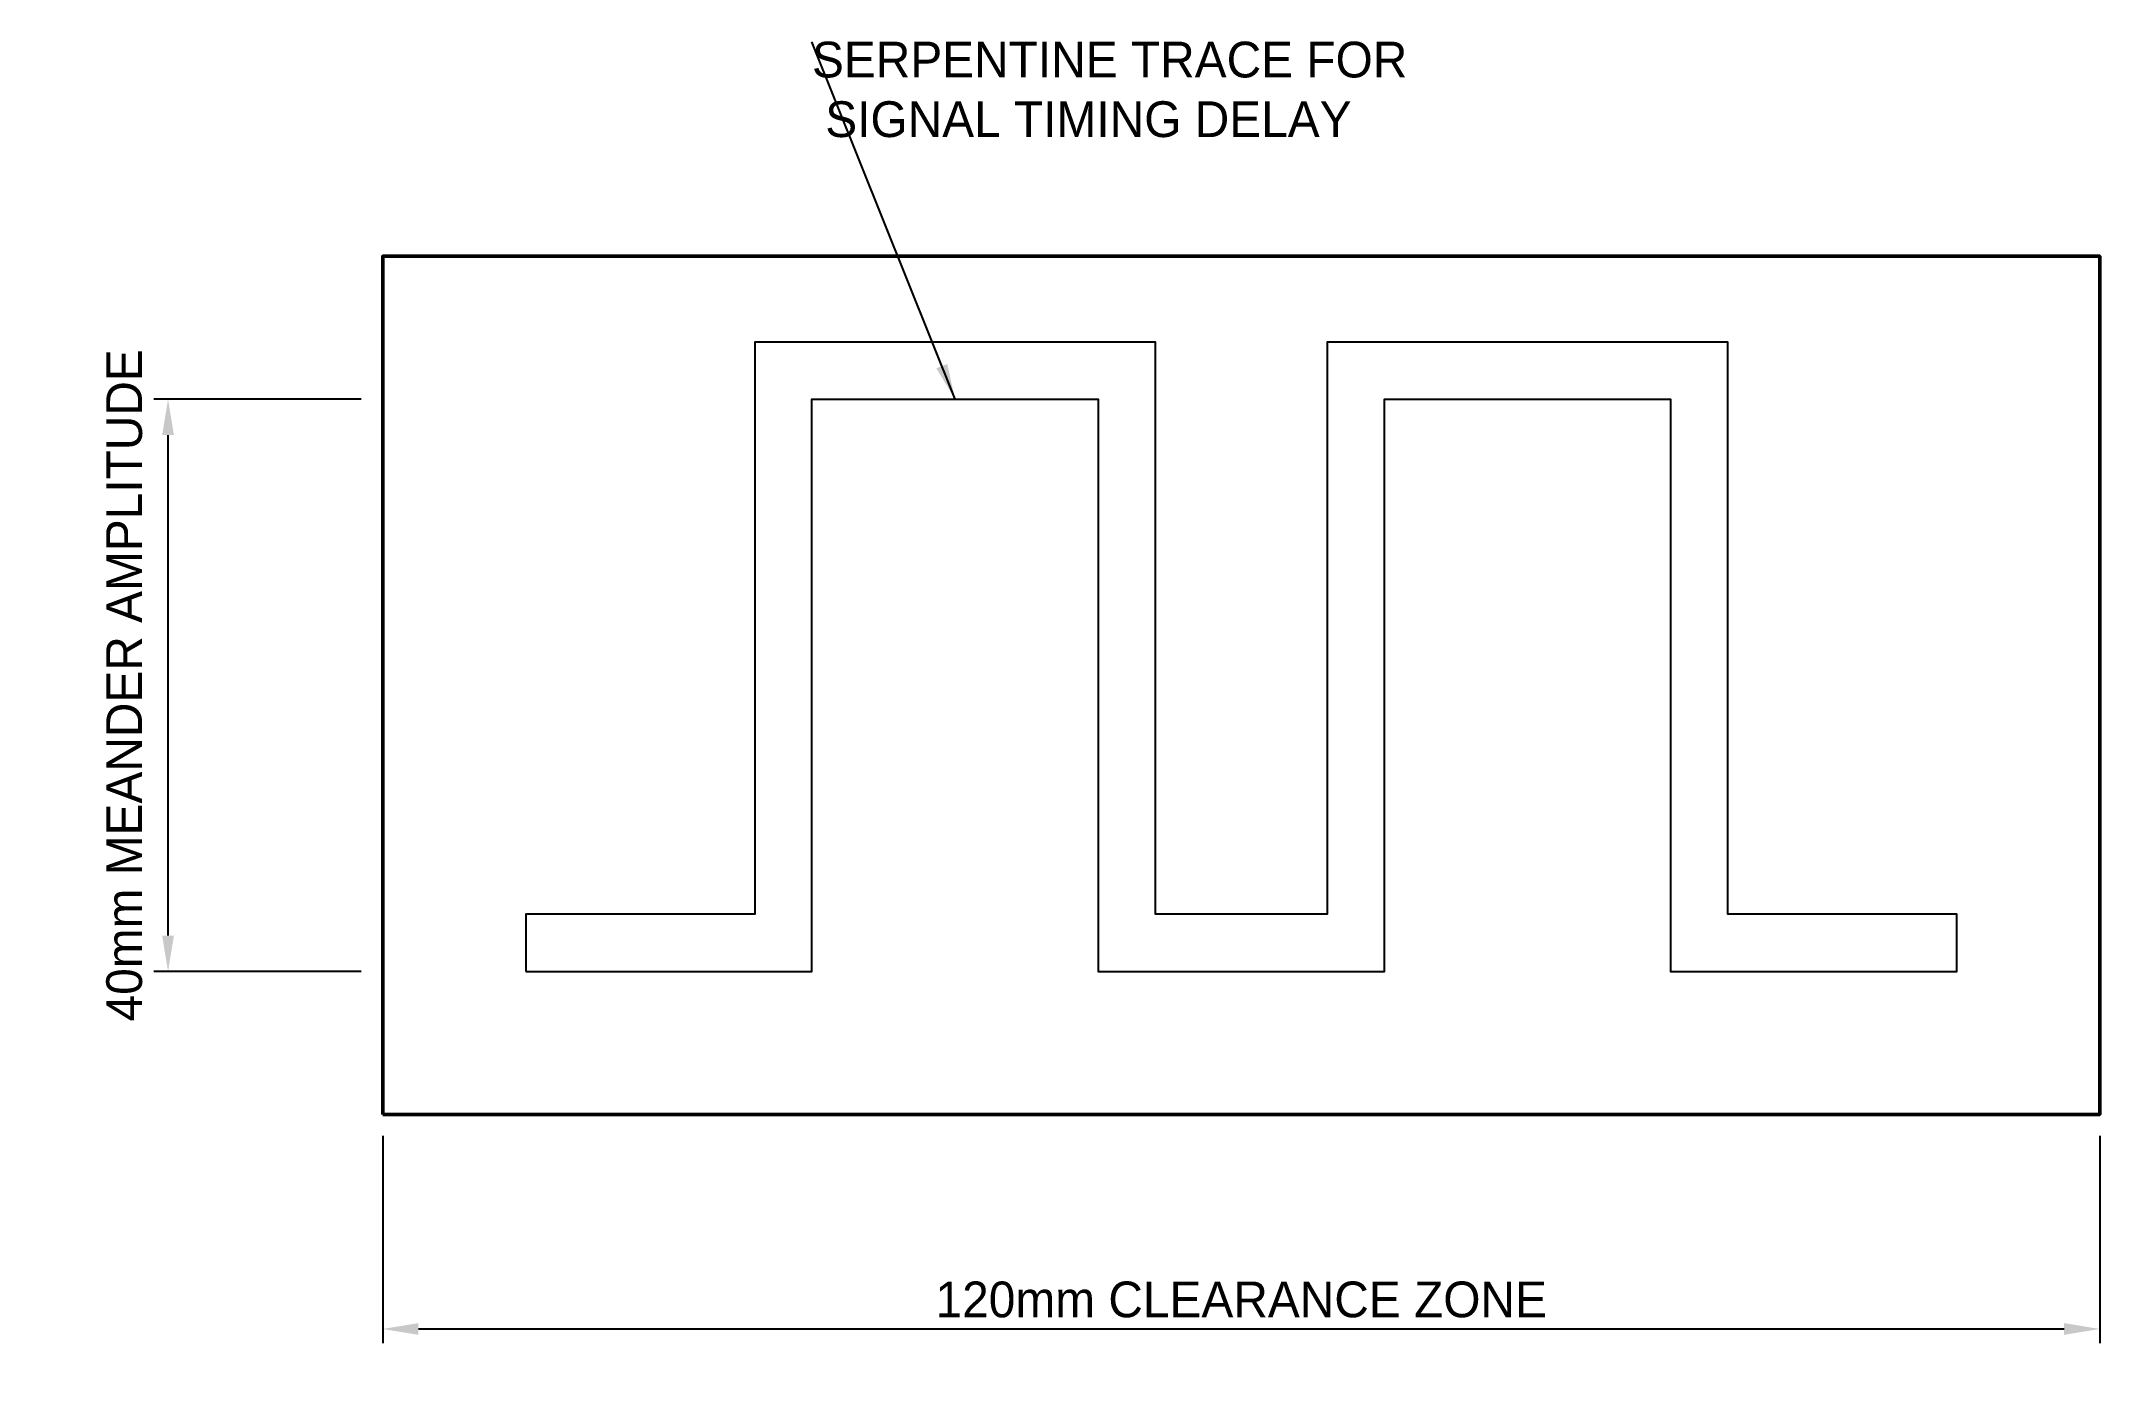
# Model space of a CAD drawing. Header units: metres. Extents: x -24 to 120, y -19 to 75.
import ezdxf

# ---------------------------------------------------------------- set-up
doc = ezdxf.new("R2010")
doc.units = ezdxf.units.M
for name, color, linetype, lineweight in [('DETAILS', 7, 'Continuous', 25), ('DIMENSIONS', 7, 'Continuous', 25), ('GEOMETRY', 7, 'Continuous', 50)]:
    doc.layers.add(name, color=color, linetype=linetype, lineweight=lineweight)
doc.dimstyles.new('ENGINEERING_STYLE', dxfattribs={"dimtxt": 2.5, "dimasz": 2.5, "dimexe": 1, "dimexo": 1.5, "dimgap": 0.8, "dimtad": 1, "dimcen": 2.5, "dimazin": 3, "dimtfac": 1, "dimtmove": 0, "dimatfit": 3, "dimtfill": 1})

msp = doc.modelspace()

# ---------------------------------------------------------------- linework, layer by layer
at = {"layer": 'DETAILS'}
msp.add_lwpolyline([(10, 10), (30, 10), (30, 50), (50, 50), (50, 10), (70, 10), (70, 50), (90, 50), (90, 10), (110, 10), (110, 14), (94, 14), (94, 54), (66, 54), (66, 14), (54, 14), (54, 54), (26, 54), (26, 14), (10, 14)], close=True, dxfattribs=at)
at = {"layer": 'GEOMETRY'}
msp.add_lwpolyline([(0, 0), (120, 0), (120, 60), (0, 60)], close=True, dxfattribs=at)

# ---------------------------------------------------------------- texts
at = {"layer": 'DIMENSIONS', "insert": (30, 75), "char_height": 2.5, "attachment_point": 1}
msp.add_mtext('SERPENTINE TRACE FOR\\P SIGNAL TIMING DELAY', dxfattribs=at)

# ---------------------------------------------------------------- leaders
at = {"layer": 'DIMENSIONS'}
msp.add_leader([(40, 50), (30, 75)], dimstyle='ENGINEERING_STYLE', dxfattribs=at)

# ---------------------------------------------------------------- next in the draw order: dimensions: what is measured, and where the dimension line sits
msp.add_linear_dim(base=(-15, 10), p1=(0, 10), p2=(0, 50), angle=90, text='40mm MEANDER AMPLITUDE', dimstyle='ENGINEERING_STYLE', dxfattribs=at).render()
msp.add_linear_dim(base=(0, -15), p1=(0, 0), p2=(120, 0), text='120mm CLEARANCE ZONE', dimstyle='ENGINEERING_STYLE', dxfattribs=at).render()

doc.saveas('drawing.dxf')
